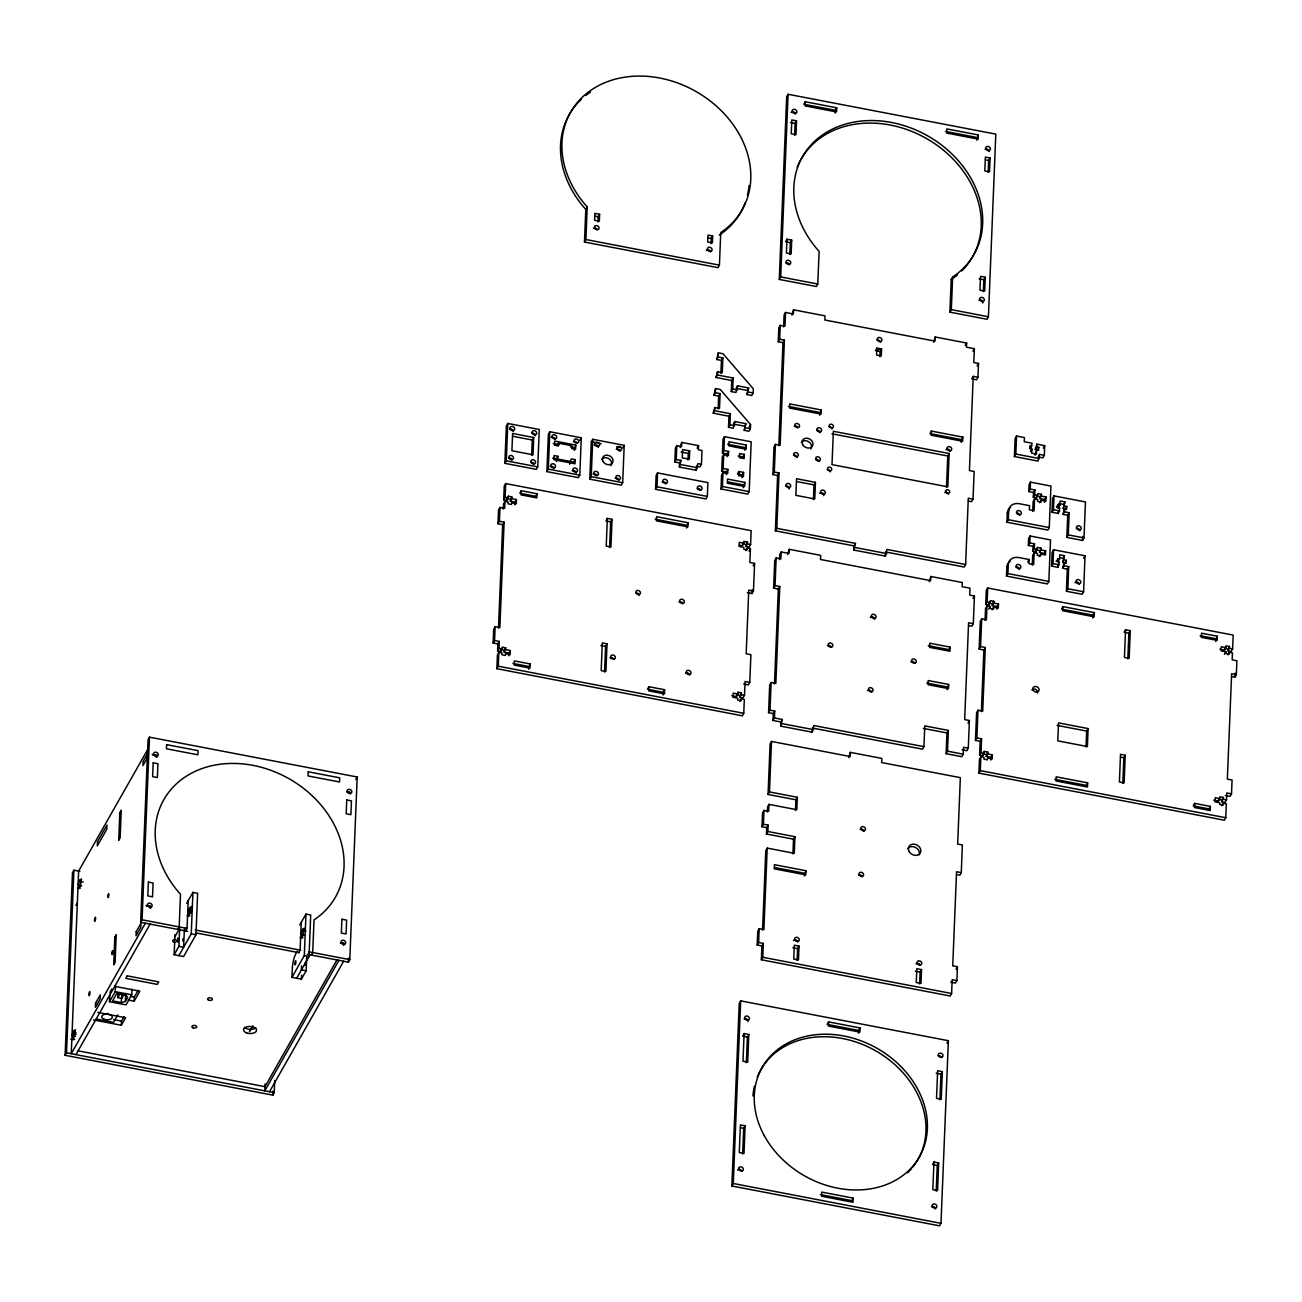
<?xml version="1.0" encoding="UTF-8"?>
<svg xmlns="http://www.w3.org/2000/svg" width="1302" height="1302" viewBox="0 0 1302 1302"><rect width="100%" height="100%" fill="white"/><g stroke="black" fill="none" stroke-linecap="round" stroke-linejoin="round"><path stroke-width="1.5" d="M274.738 1080.465L274.234 1092.638L272.818 1095.145L65.1 1055.304L72.489 872.682L73.921 870.175L79.91 871.315M65.1 1055.304L66.532 1052.797L73.921 870.175M75.125 1036.327L71.968 1035.725L77.908 889.054L79.829 887.346L81.505 878.883L80.073 881.389L83.214 882.007M81.229 885.506L78.071 884.904L78.641 871.071L147.761 749.399M71.968 1035.725L74.035 1030.403L73.97 1032.209L75.402 1029.687L73.726 1038.15L71.805 1039.875L71.252 1053.709L145.385 923.199M80.073 881.389L80.138 879.599L78.071 884.904M131.99 989.227L131.762 994.826L126.066 1004.867L109.531 1001.694L109.84 994.223M109.531 1001.694L115.243 991.668L115.471 986.053M117.815 997.625L119.719 994.272L123.641 995.037L121.737 998.374L117.815 997.625L118.01 992.726M121.265 1002.556L125.366 1001.482L127.742 997.299L125.545 995.037L116.887 993.377L112.607 1000.896L121.265 1002.556L121.428 998.52M121.737 998.374L121.883 995.119M93.484 1019.922L121.33 1025.26L121.493 1021.11L124.064 1016.602M125.366 1001.482L125.692 993.41M128.345 1000.082L134.139 1001.189L134.301 997.039L138.11 990.35M187.716 931.321L140.665 922.304L148.054 739.666L149.47 737.16L357.187 777.001L349.799 959.639L348.366 962.145L307.288 954.268M147.793 754.476L147.679 757.243L142.927 765.609L143.106 761.458L147.858 753.093M140.665 922.304L142.081 919.782L149.47 737.16M186.739 903.246L192.924 892.375L197.644 893.286L195.967 934.787L183.598 956.547L174.159 954.724L174.973 934.608M174.159 954.724L178.911 946.359L179.643 928.375L174.891 936.74M184.363 929.286L183.631 947.27L178.911 946.359M185.73 928.163L185.616 930.93L187.049 928.407L187.521 916.657L189.441 914.932L191.117 906.485L188.709 909.024L187.7 912.507L190.841 913.109M187.7 912.507L188.172 900.74M178.879 955.635L191.248 933.876L192.924 892.375M265.071 1083.915L264.794 1090.832L338.927 960.339M272.818 1095.145L272.981 1091.092M306.702 956.775L306.149 970.771L301.397 979.137L291.957 977.33L292.315 968.33A10.693 2.409 -79.1 0 1 295.766 953.894L297.312 951.176M303.903 934.803L300.762 934.185L301.234 922.434M298.695 952.608L300.111 950.102L300.583 938.335L302.52 936.626L304.18 928.163L302.748 930.686L302.829 928.879L300.762 934.185M301.592 965.872L301.429 969.86L306.149 970.771M301.397 979.137L301.559 975.117M291.957 977.33L304.31 955.57L305.986 914.069L310.706 914.964L309.03 956.482L296.677 978.225M348.366 962.145L348.529 958.093M493.149 643.025L494.565 640.519L499.284 641.43L497.869 643.937L493.149 643.025L493.702 629.192L495.134 626.685L499.854 627.597L504.118 522.167L499.398 521.256L497.966 523.778L502.686 524.673L504.118 522.167M497.966 523.778L498.536 509.928L499.952 507.422L504.671 508.333L504.964 501.416L508.105 502.019L508.04 503.809L511.491 504.476L511.556 502.816L516.276 503.728L516.455 499.577L511.735 498.666L510.303 501.172L515.022 502.084L516.455 499.577M494.565 640.519L495.134 626.685M499.398 521.256L499.952 507.422M504.85 463.333L506.364 425.966L507.796 423.459L539.256 429.497L537.759 466.865L536.326 469.371L504.85 463.333L506.283 460.827L507.796 423.459M739.748 701.355L741.18 698.848L744.321 699.451L743.767 713.284L742.335 715.791L496.859 668.707L497.429 654.873L498.845 652.367L502.002 652.969L501.921 654.76L505.388 655.427L505.453 653.767L510.172 654.678L510.335 650.528L505.615 649.617L504.2 652.123L508.919 653.034L510.335 650.528M505.615 649.617L505.697 647.81L502.23 647.159L500.733 651.456L497.592 650.854L497.869 643.937M498.503 628.069L502.686 524.673M503.321 509.115L503.532 503.923L504.964 501.416M511.735 498.666L511.8 496.876L508.333 496.208L506.836 500.521L503.695 499.919L504.248 486.069L505.681 483.563L751.156 530.663L750.603 544.496L749.171 547.003L746.03 546.401L747.527 542.088L744.06 541.42L742.645 543.943L746.095 544.594M496.859 668.707L498.292 666.201L498.845 652.367M497.592 650.854L499.008 648.347L499.284 641.43M503.695 499.919L505.127 497.397L505.681 483.563M500.733 651.456L500.814 649.665L504.265 650.333L505.697 647.81M506.836 500.521L508.333 496.208M504.2 652.123L504.265 650.333M510.303 501.172L511.8 496.876M508.805 655.801L508.919 653.034M514.908 504.85L515.022 502.084M521.256 490.74L521.077 494.89L536.815 497.901L536.977 493.751L521.256 490.74L519.823 493.246L535.561 496.257L536.977 493.751M531.655 455.375L532.274 440.011L533.706 437.505L512.614 433.452L511.914 450.752L533.006 454.789L533.706 437.505M528.563 669.212L530.093 663.922L514.355 660.911L514.192 665.062L529.93 668.089L530.093 663.922M546.889 471.617L548.386 434.266L549.818 431.743L581.294 437.781L579.781 475.149L578.348 477.655L546.889 471.617L548.305 469.111L549.818 431.743M556.491 461.608L558.021 456.335L554.082 455.57L553.92 459.72L575.012 463.772L575.175 459.622L571.236 458.874L569.706 464.147L569.82 461.38M558.558 443.185L558.444 445.951L554.506 445.203L554.668 441.053L575.761 445.089L575.598 449.239L571.659 448.49L571.773 445.723L558.558 443.185L557.126 445.691M574.231 450.378L575.761 445.089M584.468 242.042L585.9 239.535L587.218 206.92A98.675 80.04 29.6 0 1 591.971 89.529A98.675 80.04 29.6 0 1 725.491 115.146A98.675 80.04 29.6 0 1 720.738 232.537L719.42 265.152L718.004 267.659L584.468 242.042L585.802 209.427A98.675 80.04 29.6 0 1 581.359 99.294M597.976 221.975L598.188 216.799L599.604 214.277L594.884 213.382L594.607 220.298L599.327 221.21L599.604 214.277M589.79 479.169L591.303 441.801L592.736 439.295L624.195 445.333L622.682 482.684L621.266 485.207L589.79 479.169L591.222 476.646L592.736 439.295M607.35 518.408L606.227 546.075L610.947 546.986L612.07 519.319L607.35 518.408L605.918 520.914L610.638 521.825L612.07 519.319M604.567 672.027L605.609 646.345L607.025 643.839L602.305 642.928L601.182 670.595L605.902 671.506L607.025 643.839M609.596 547.524L610.638 521.825M655.557 489.292L656.127 475.458L657.543 472.935L707.897 482.603L707.344 496.436L705.912 498.943L655.557 489.292L656.989 486.769L657.543 472.935M648.901 686.724L648.738 690.874L664.476 693.885L664.638 689.735L648.901 686.724L647.485 689.23L663.206 692.257L664.638 689.735M663.109 695.024L663.206 692.257M674.827 461.998L676.259 459.492L680.979 460.403L679.546 462.91L674.827 461.998L675.396 448.165L676.812 445.658L681.532 446.57L681.711 442.42L698.539 445.642L698.377 449.792L701.99 450.492L701.436 464.326L700.004 466.832L696.391 466.132M676.259 459.492L676.812 445.658M701.436 464.326L697.807 463.626L696.228 470.282L679.384 467.06L679.546 462.91M680.165 447.693L681.711 442.42M679.384 467.06L680.979 460.403M687.993 460.062L688.253 453.422L689.686 450.915L682.606 449.548L682.264 457.865L689.344 459.215L689.686 450.915M686.512 528.01L688.042 522.737L656.582 516.699L656.403 520.849L687.879 526.887L688.042 522.737M696.228 470.282L696.326 467.516M711.038 243.669L711.25 238.478L712.682 235.971L707.946 235.076L707.67 241.993L712.389 242.888L712.682 235.971M713.219 413.206L714.652 410.7L730.389 413.71L728.957 416.217L713.219 413.206L714.782 407.51L719.501 408.421L720.104 393.611L715.384 392.716L713.952 395.222L718.671 396.117L720.104 393.611M713.952 395.222L715.547 388.566L720.266 389.461L750.554 424.55L750.391 428.7L748.959 431.222L744.239 430.311L745.834 423.655L734.833 421.539L733.4 424.045L744.418 426.161M714.652 410.7L714.782 407.51M715.384 392.716L715.547 388.566M715.986 377.482L717.418 374.976L733.156 378.003L731.724 380.51L715.986 377.482L717.548 371.802L722.268 372.697L722.87 357.904L718.151 356.992L716.718 359.498L721.438 360.41L722.87 357.904M716.718 359.498L718.313 352.842L723.033 353.753L753.337 388.842L753.158 392.992L751.742 395.499L747.022 394.587L748.617 387.931L737.599 385.815L736.167 388.338L747.185 390.437M717.418 374.976L717.548 371.802M718.151 356.992L718.313 352.842M718.151 409.072L718.671 396.117M720.917 373.365L721.438 360.41M722.447 453.015L723.879 450.508L728.599 451.403L727.167 453.91L722.447 453.015L723.017 439.181L724.433 436.658L751.189 441.801L749.171 491.603L747.739 494.109L720.999 488.982L721.552 475.149L722.984 472.642L727.704 473.537L727.867 469.387L723.147 468.492L721.715 470.998L726.451 471.91L727.867 469.387M721.715 470.998L722.284 457.165L723.7 454.658L728.436 455.554L728.599 451.403M720.999 488.982L722.415 486.476L722.984 472.642M723.147 468.492L723.7 454.658M723.879 450.508L724.433 436.658M726.337 474.677L726.451 471.91M727.053 456.677L727.167 453.91M734.833 421.539L733.238 428.195L728.518 427.284L728.957 416.217M728.518 427.284L729.934 424.777L730.389 413.71M737.599 385.815L736.004 392.488L731.285 391.576L731.724 380.51M731.285 391.576L732.7 389.07L733.156 378.003M738.885 471.503L738.722 475.653L743.442 476.565L743.605 472.414L738.885 471.503L737.453 474.009L742.173 474.921L743.605 472.414M742.075 477.688L742.173 474.921M744.337 454.431L744.158 458.581L739.438 457.669L739.617 453.519L744.337 454.431L742.905 456.937L738.185 456.025M743.247 487.68L744.793 482.391L727.476 479.071L727.313 483.221L744.614 486.541L744.793 482.391M744.76 450.313L746.29 445.04L728.99 441.72L728.827 445.87L746.127 449.19L746.29 445.04M744.239 430.311L745.834 423.655M747.022 394.587L748.617 387.931M731.74 695.642L736.46 696.537L737.957 692.225L741.424 692.892L739.927 697.205L743.068 697.807L744.5 695.301L745.053 681.467L749.773 682.362L750.896 654.694L746.176 653.799L748.748 590.148L753.467 591.059L754.59 563.392L749.871 562.48L750.424 548.647L747.283 548.044L745.851 550.551M736.46 696.537L737.957 692.225M739.422 545.131L742.563 545.733L744.06 541.42M739.927 697.205L741.424 692.892M741.18 698.848L741.115 700.639L737.648 699.988L737.713 698.181L732.993 697.27L733.172 693.12L737.892 694.031M747.283 548.044L747.218 549.835L743.751 549.167L743.816 547.377L739.097 546.466L739.276 542.316L743.995 543.227M746.03 546.401L747.527 542.088M747.332 592.654L752.051 593.566L752.214 589.611M731.854 1185.992L739.243 1003.37L740.659 1000.864L948.377 1040.705L940.988 1223.327L939.556 1225.833L731.854 1185.992L733.27 1183.485L740.659 1000.864M744.093 1033.576L742.986 1061.26L747.706 1062.155L748.813 1034.488L744.093 1033.576L742.677 1036.099L747.397 1036.994L748.813 1034.488M742.661 1154.011L743.702 1128.313L745.118 1125.807L740.399 1124.895L739.276 1152.563L744.012 1153.474L745.118 1125.807M746.355 1062.692L747.397 1036.994M779.28 279.425L786.668 96.787L788.084 94.281L995.802 134.122L988.413 316.76L986.981 319.267L949.89 312.154L951.209 279.539L952.641 277.017A98.675 80.04 29.6 0 0 957.393 159.625A98.675 80.04 29.6 0 0 823.857 134.008A98.675 80.04 29.6 0 0 819.121 251.416L817.786 284.031L816.37 286.538L779.28 279.425L780.695 276.903L788.084 94.281M772.883 474.563L774.299 472.056L779.019 472.968L777.603 475.474L772.883 474.563L774.006 446.895L775.422 444.389L780.142 445.284L784.406 340.147L779.686 339.236L778.254 341.742L782.974 342.654L784.406 340.147M778.254 341.742L778.808 327.909L780.24 325.402L784.96 326.297L785.513 312.464L793.39 313.977L793.553 309.827L825.029 315.865L824.866 320.015L935.015 341.14L935.178 336.99L966.654 343.028L966.475 347.178L974.352 348.692L973.798 362.526L978.518 363.437L977.948 377.271L976.533 379.777L971.813 378.866L973.229 376.359L977.948 377.271M774.299 472.056L775.422 444.389M779.686 339.236L780.24 325.402M757.194 945.04L758.627 942.518L763.346 943.429L761.914 945.936L757.194 945.04L757.764 931.207L759.18 928.684L763.9 929.595L767.203 848.107L794.269 853.298L794.936 836.698L767.871 831.506L766.455 834.012L793.52 839.204L794.936 836.698M761.979 826.737L763.411 824.231L768.131 825.142L766.699 827.649L761.979 826.737L762.549 812.904L763.965 810.397L768.685 811.309L768.977 804.376L796.824 809.73L797.329 797.28L769.482 791.925L768.05 794.448L795.896 799.786L797.329 797.28M758.627 942.518L759.18 928.684M763.411 824.231L763.965 810.397M775.357 530.809L776.789 528.303L855.463 543.39L854.047 545.912L775.357 530.809L777.603 475.474M778.808 445.772L782.974 342.654M783.609 326.835L784.097 314.986L785.513 312.464M786.978 239.21L786.424 253.044L791.144 253.955L791.697 240.121L786.978 239.21L785.562 241.716L790.281 242.628L791.697 240.121M768.571 712.666L770.003 710.143L774.723 711.055L773.29 713.561L768.571 712.666L769.694 684.982L771.126 682.476L775.846 683.387L779.768 586.535L775.048 585.623L773.616 588.146L778.336 589.041L779.768 586.535M773.616 588.146L774.739 560.462L776.155 557.956L780.891 558.867L781.167 551.95L789.028 553.464L789.191 549.298L820.667 555.336L820.504 559.486L930.653 580.627L930.816 576.477L962.292 582.515L962.129 586.665L969.99 588.162L969.713 595.095L974.433 595.99L973.31 623.658L971.894 626.181L968.737 625.562M776.789 528.303L779.019 472.968M770.003 710.143L771.126 682.476M775.048 585.623L776.155 557.956M789.793 254.492L790.281 242.628M794.627 135.229L795.099 123.364L796.531 120.858L791.811 119.947L791.242 133.78L795.961 134.692L796.531 120.858M848.823 757.65L850.369 752.377L881.828 758.415L881.666 762.565L960.355 777.652L957.654 844.07L962.373 844.965L961.267 872.649L956.547 871.738L952.738 965.824L957.458 966.719L956.889 980.552L952.169 979.657L951.616 993.491L950.183 995.997L761.361 959.769L761.914 945.936M762.565 930.116L765.771 850.613L767.203 848.107M766.455 834.012L766.699 827.649M767.334 812.074L767.545 806.898L768.977 804.376M768.05 794.448L770.1 743.947L771.516 741.44L850.19 756.527L850.369 752.377M761.361 959.769L762.777 957.263L763.346 943.429M767.871 831.506L768.131 825.142M769.482 791.925L771.516 741.44M773.014 720.478L774.446 717.972L782.307 719.485L780.891 721.992L773.014 720.478L773.29 713.561M774.495 683.875L778.336 589.041M779.524 559.648L779.735 554.457L781.167 551.95M774.446 717.972L774.723 711.055M792.023 315.1L793.553 309.827M805.238 101.751L805.059 105.901L836.535 111.939L836.698 107.789L805.238 101.751L803.806 104.258L835.282 110.296L836.698 107.789M973.31 623.658L968.59 622.763L964.668 719.599L969.388 720.511L968.281 748.178L963.545 747.283L963.268 754.2L961.852 756.706L946.115 753.679L947.531 751.173L948.377 730.422L924.778 725.898L923.932 746.648L813.783 725.523L812.188 732.18L780.712 726.142L780.891 721.992M787.661 554.587L789.191 549.298M780.712 726.142L782.307 719.485M792.918 853.966L793.52 839.204M795.473 810.462L795.896 799.786M813.408 499.626L814.01 484.865L815.443 482.358L796.547 478.729L795.88 495.346L814.759 498.959L815.443 482.358M797.133 960.469L797.605 948.605L799.037 946.098L794.318 945.187L793.748 959.021L798.468 959.932L799.037 946.098M819.69 415.224L821.22 409.951L789.744 403.913L789.582 408.063L821.057 414.101L821.22 409.951M835.168 113.062L835.282 110.296M804.392 876.002L805.938 870.729L774.462 864.691L774.283 868.841L805.759 874.879L805.938 870.729M812.188 732.18L812.302 729.413M828.625 1021.907L828.446 1026.057L859.922 1032.095L860.085 1027.945L828.625 1021.907L827.193 1024.414L858.669 1030.452L860.085 1027.945M973.229 376.359L969.42 470.575L974.14 471.487L973.017 499.154L968.297 498.259L965.612 564.531L886.939 549.428L885.344 556.1L853.868 550.062L854.047 545.912M853.868 550.062L855.463 543.39M876.848 348.122L876.572 355.039L881.291 355.934L881.568 349.017L876.848 348.122L875.416 350.629L880.136 351.524L881.568 349.017M879.94 356.715L880.136 351.524M858.555 1033.218L858.669 1030.452M853.201 1198.117L853.038 1202.267L821.562 1196.245L821.725 1192.079L853.201 1198.117L851.785 1200.639L820.309 1194.601M885.344 556.1L885.458 553.334M933.648 342.28L935.178 336.99M931.369 431.076L931.207 435.226L962.683 441.264L962.845 437.114L931.369 431.076L929.953 433.582L961.413 439.62L962.845 437.114M929.286 581.75L930.816 576.477M919.635 983.97L920.107 972.106L921.539 969.599L916.82 968.688L916.266 982.522L920.986 983.433L921.539 969.599M949.89 312.154L951.323 309.632L952.641 277.017M946.489 487.387L947.758 456.009L949.174 453.503L833.361 431.287L832.011 464.619L947.823 486.834L949.174 453.503M947.107 689.735L948.653 684.461L928.196 680.539L928.033 684.689L948.491 688.612L948.653 684.461M950.167 647.11L949.988 651.26L929.547 647.338L929.709 643.188L950.167 647.11L948.735 649.617L928.277 645.694M946.115 753.679L946.945 732.928L948.377 730.422M961.299 442.387L961.413 439.62M933.957 1162.019L932.834 1189.702L937.554 1190.598L938.677 1162.93L933.957 1162.019L932.525 1164.541L937.245 1165.436L938.677 1162.93M976.793 140.225L978.323 134.952L946.847 128.914L946.684 133.064L978.16 139.102L978.323 134.952M936.203 1191.135L937.245 1165.436M939.898 1099.816L940.939 1074.134L942.371 1071.611L937.652 1070.716L936.529 1098.383L941.248 1099.295L942.371 1071.611M983.352 291.615L983.824 279.751L985.256 277.245L980.536 276.35L979.967 290.183L984.686 291.078L985.256 277.245M988.169 172.352L988.657 160.488L990.073 157.981L985.354 157.086L984.8 170.92L989.52 171.815L990.073 157.981M975.458 740.415L976.874 737.892L981.594 738.804L980.178 741.31L975.458 740.415L976.581 712.731L977.997 710.225L982.717 711.136L985.288 647.485L980.569 646.589L979.153 649.096L983.873 650.007L985.288 647.485M979.153 649.096L980.276 621.428L981.692 618.922L986.411 619.817L986.981 605.983L990.122 606.586L990.057 608.392L993.507 609.043L993.589 607.253L998.308 608.164L998.471 604.014L993.751 603.103L992.319 605.609L997.055 606.52L998.471 604.014M976.874 737.892L977.997 710.225M980.569 646.589L981.692 618.922M1221.781 805.792L1223.196 803.285L1226.354 803.887L1225.784 817.721L1224.368 820.227L978.892 773.128L979.446 759.294L980.878 756.788L984.019 757.39L983.954 759.196L987.404 759.863L987.486 758.057L992.205 758.968L992.368 754.818L987.648 753.907L986.216 756.413L990.952 757.325L992.368 754.818M987.648 753.907L987.73 752.117L984.263 751.449L982.766 755.746L979.609 755.144L980.178 741.31M981.382 711.657L983.873 650.007M985.077 620.354L985.549 608.49L986.981 605.983M993.751 603.103L993.833 601.296L990.366 600.645L988.869 604.942L985.712 604.34L986.281 590.506L987.697 587.999L1233.189 635.083L1232.62 648.917L1231.204 651.439L1228.046 650.837L1229.544 646.524L1226.093 645.857L1224.58 650.17L1219.86 649.259M978.892 773.128L980.308 770.621L980.878 756.788M979.609 755.144L981.041 752.637L981.594 738.804M985.712 604.34L987.144 601.833L987.697 587.999M982.766 755.746L984.263 751.449M988.869 604.942L988.934 603.152L992.401 603.819L993.833 601.296M986.216 756.413L987.73 752.117M992.319 605.609L992.401 603.819M990.838 760.091L990.952 757.325M996.941 609.287L997.055 606.52M1028.775 491.57L1030.207 489.064L1034.927 489.959L1033.495 492.465L1028.775 491.57L1029.052 484.653L1030.484 482.147L1050.942 486.069L1049.266 527.57L1047.833 530.077L1006.918 522.232L1007.276 513.232A10.693 8.675 29.6 0 1 1010.531 507.454M1006.918 522.232L1008.35 519.726L1008.708 510.726A10.693 8.675 29.6 0 1 1019.303 503.695L1029.524 505.664L1029.361 509.814L1034.081 510.709L1034.553 498.959L1037.71 499.561L1037.629 501.351L1041.095 502.019L1041.161 500.228L1045.88 501.124L1046.059 496.973L1041.34 496.078L1039.907 498.585L1044.627 499.496L1046.059 496.973M1028.352 545.424L1029.784 542.918L1034.504 543.813L1033.072 546.319L1028.352 545.424L1028.629 538.507L1030.061 535.985L1050.519 539.923L1048.842 581.424L1047.41 583.931L1006.495 576.086L1006.869 567.086A10.693 8.675 29.6 0 1 1010.124 561.308M1006.495 576.086L1007.927 573.58L1008.285 564.58A10.693 8.675 29.6 0 1 1018.88 557.549L1029.117 559.518L1028.938 563.668L1033.658 564.563L1034.146 552.813L1037.287 553.415L1037.206 555.205L1040.672 555.873L1040.754 554.082L1045.473 554.977L1045.636 550.827L1040.916 549.932L1039.484 552.439L1044.204 553.334L1045.636 550.827M1035.302 449.402L1036.734 446.895L1038.768 447.286L1037.352 449.808L1035.302 449.402L1036.848 444.128L1044.709 445.642L1044.318 455.326L1039.598 454.414L1038.003 461.087L1014.404 456.546L1015.121 438.562L1016.553 436.056L1024.414 437.57L1024.251 441.72L1032.112 443.233L1030.582 448.506L1030.696 445.74M1014.404 456.546L1015.82 454.04L1016.553 436.056M1030.207 489.064L1030.484 482.147M1032.014 446L1029.963 445.61L1029.833 448.653L1031.884 449.044L1031.721 453.194L1036.441 454.089L1036.604 449.939L1038.654 450.329L1038.768 447.286M1029.784 542.918L1030.061 535.985M1032.73 511.263L1033.137 501.465L1034.553 498.959M1041.34 496.078L1041.405 494.272L1037.938 493.604L1036.441 497.917L1033.3 497.315L1033.495 492.465M1035.074 455.228L1036.604 449.939M1033.3 497.315L1034.732 494.809L1034.927 489.959M1036.734 446.895L1036.848 444.128M1032.323 565.117L1032.714 555.319L1034.146 552.813M1040.916 549.932L1040.982 548.126L1037.531 547.458L1036.034 551.771L1032.877 551.169L1033.072 546.319M1032.877 551.169L1034.309 548.663L1034.504 543.813M1036.441 497.917L1036.522 496.127L1039.989 496.778L1041.405 494.272M1036.034 551.771L1037.531 547.458M1039.907 498.585L1039.989 496.778M1039.484 552.439L1040.982 548.126M1044.513 502.263L1044.627 499.496M1064.678 506.039L1066.729 506.429L1065.296 508.936L1063.262 508.545L1064.857 501.888L1060.121 500.977L1059.958 505.127L1057.908 504.737L1057.794 507.78L1059.844 508.171L1058.298 513.46L1052 512.256L1052.569 498.406L1053.985 495.899L1085.461 501.937L1084.013 537.905L1082.58 540.428L1066.843 537.4L1067.738 515.267L1069.17 512.76L1064.45 511.849L1063.018 514.355L1067.738 515.267M1052 512.256L1053.432 509.733L1053.985 495.899M1064.255 559.893L1066.305 560.283L1064.89 562.789L1062.839 562.399L1064.434 555.742L1059.714 554.831L1059.535 558.981L1057.501 558.591L1057.37 561.634L1059.421 562.025L1057.875 567.314L1051.593 566.093L1052.146 552.26L1053.578 549.753L1085.038 555.791L1083.589 591.759L1082.157 594.282L1066.419 591.254L1067.314 569.12L1068.747 566.614L1064.027 565.703L1062.595 568.209L1067.314 569.12M1051.593 566.093L1053.009 563.587L1053.578 549.753M1058.298 513.46L1058.412 510.693M1057.875 567.314L1057.989 564.547M1056.068 561.097L1058.119 561.504L1058.233 558.737M1063.018 514.355L1064.564 509.082L1066.598 509.473L1066.729 506.429M1063.262 508.545L1064.857 501.888M1064.45 511.849L1064.564 509.082M1062.595 568.209L1064.141 562.936L1066.192 563.327L1066.305 560.283M1062.839 562.399L1064.434 555.742M1064.027 565.703L1064.141 562.936M1062.904 606.602L1062.741 610.752L1094.217 616.79L1094.38 612.64L1062.904 606.602L1061.488 609.124L1092.948 615.162L1094.38 612.64M1066.843 537.4L1068.275 534.894L1069.17 512.76M1066.419 591.254L1067.852 588.748L1068.747 566.614M1082.58 540.428L1082.743 536.424M1086.031 747.055L1086.682 731.073L1088.098 728.567L1058.526 722.887L1057.794 740.871L1087.382 746.551L1088.098 728.567M1092.85 617.929L1092.948 615.162M1087.658 782.844L1087.479 786.994L1056.02 780.972L1056.182 776.822L1087.658 782.844L1086.226 785.366L1054.75 779.328M1125.563 629.777L1124.44 657.445L1129.159 658.356L1130.282 630.689L1125.563 629.777L1124.131 632.284L1128.85 633.195L1130.282 630.689M1122.78 783.413L1123.821 757.715L1125.237 755.209L1120.517 754.297L1119.411 781.965L1124.131 782.876L1125.237 755.209M1127.825 658.893L1128.85 633.195M1194.65 803.383L1194.487 807.533L1210.225 810.544L1210.388 806.394L1194.65 803.383L1193.234 805.889L1208.972 808.9L1210.388 806.394M1215.743 641.495L1217.272 636.222L1201.534 633.195L1201.372 637.345L1217.11 640.372L1217.272 636.222M1218.477 801.104L1218.558 799.314L1222.008 799.981L1223.441 797.459L1219.974 796.808L1218.477 801.104L1213.757 800.209M1224.58 650.17L1224.661 648.363L1228.128 649.031M1226.012 647.664L1221.292 646.752L1221.13 650.902L1225.849 651.814L1225.784 653.474L1229.234 654.125L1229.316 652.335L1232.457 652.937L1232.18 659.854L1236.9 660.765L1236.347 674.599L1234.914 677.105L1231.773 676.503M1236.347 674.599L1231.627 673.687L1227.347 779.117L1232.066 780.028L1231.513 793.862L1226.793 792.951L1226.517 799.867L1225.084 802.374L1221.943 801.772L1222.008 799.981M1223.196 803.285L1223.131 805.075L1219.665 804.408L1219.73 802.748L1215.01 801.853L1215.189 797.703L1219.909 798.598M1221.943 801.772L1223.441 797.459M1228.046 650.837L1229.544 646.524M1234.914 677.105L1235.077 673.15M182.915 941.151L182.898 938.856M305.286 965.287L305.4 962.357M155.98 756.983L156.94 755.323L152.204 754.411M75.923 905.411L77.355 902.888M149.876 907.933L150.82 906.257L146.101 905.362M109.921 992.368L111.809 989.015M75.972 1054.604L150.104 924.111M117.798 1014.844L113.518 1022.379L96.218 1019.059M134.139 1001.189L139.835 991.147L114.706 986.33M121.33 1025.26L125.61 1017.741L97.764 1012.403M585.802 209.427L587.218 206.92M177.756 929.416L179.188 926.91L180.506 894.295A98.675 80.04 29.6 0 1 185.258 776.887A98.675 80.04 29.6 0 1 318.778 802.504A98.675 80.04 29.6 0 1 314.026 919.896L312.708 952.511L311.276 955.033M355.755 779.507L357.187 777.001M558.021 456.335L556.589 458.841L552.666 458.092M299.802 924.941L305.986 914.069M579.862 440.304L581.294 437.781M575.175 459.622L573.743 462.129L557.907 459.101M622.779 447.839L624.195 445.333M343.419 945.057L344.379 943.397L341.222 942.794M337.202 959.525L264.957 1086.682L78.104 1050.828M269.514 1091.743L343.647 961.234M697.123 448.148L698.539 445.642M749.138 427.072L750.554 424.55M749.008 551.153L750.424 548.647M753.158 565.898L754.59 563.392M877.776 351.084L879.208 348.562M752.051 593.566L753.467 591.059M749.773 682.362L748.357 684.885L743.637 683.973M965.221 345.535L966.654 343.028M972.919 351.198L974.352 348.692M977.086 365.943L978.518 363.437M973.017 499.154L971.585 501.677L968.444 501.058M965.612 564.531L964.196 567.037L885.506 551.95M1030.452 451.55L1031.884 449.044M1039.598 454.414L1038.166 456.937L1042.886 457.832L1044.318 455.326M1043.276 448.148L1044.709 445.642M1007.276 513.232L1008.708 510.726M973.001 598.497L974.433 595.99M1039.745 502.735L1041.161 500.228M1006.869 567.086L1008.285 564.58M988.69 609.092L990.122 606.586M992.157 609.759L993.589 607.253M1057.908 504.737L1056.492 507.259L1058.542 507.65L1059.958 505.127M1027.685 562.025L1029.117 559.518M923.932 746.648L922.516 749.155L812.35 728.03M1039.322 556.589L1040.754 554.082M1058.119 561.504L1059.535 558.981M967.972 723.017L969.388 720.511M968.281 748.178L966.849 750.701L962.129 749.789M1083.622 558.298L1085.038 555.791M961.267 872.649L959.834 875.156L956.693 874.553M956.026 969.225L957.458 966.719M956.889 980.552L955.473 983.075L950.753 982.164M946.945 1043.211L948.377 1040.705M1224.417 654.32L1225.849 651.814M1227.884 654.841L1229.316 652.335M1231.513 793.862L1230.081 796.368L1225.361 795.457M945.431 131.421L976.907 137.459M790.379 122.453L795.099 123.364M985.5 159.886L988.657 160.488M979.104 278.856L983.824 279.751M595.03 216.197L598.188 216.799M708.109 237.875L711.25 238.478M585.9 239.535L719.42 265.152M780.695 276.903L817.786 284.031M951.323 309.632L988.413 316.76M732.7 389.07L737.42 389.965M748.438 392.081L753.158 392.992M788.328 406.419L819.788 412.457M1015.82 454.04L1039.419 458.564M831.929 433.794L947.758 456.009M729.934 424.777L734.653 425.689M745.672 427.805L750.391 428.7M1034.732 494.809L1037.873 495.411M1058.705 503.5L1063.425 504.395M727.558 444.226L744.874 447.546M1053.432 509.733L1059.73 510.937M681.174 452.071L688.253 453.422M1008.35 519.726L1049.266 527.57M591.303 441.801L601.133 443.689M616.871 446.716L620.81 447.465M797.019 481.61L814.01 484.865M1068.275 534.894L1084.013 537.905M680.816 464.554L697.644 467.776M553.252 443.559L558.997 444.666M570.504 446.863L574.328 447.611M513.118 436.333L532.274 440.011M727.981 481.952L743.361 484.914M722.415 486.476L749.171 491.603M1034.309 548.663L1037.45 549.265M1036.099 549.981L1039.566 550.632M1059.861 557.647L1063.002 558.249M656.989 486.769L707.344 496.436M1053.009 563.587L1059.307 564.791M591.222 476.646L622.682 482.684M506.283 460.827L537.759 466.865M548.305 469.111L579.781 475.149M1007.927 573.58L1048.842 581.424M855.3 547.54L886.776 553.578M1067.852 588.748L1083.589 591.759M655.15 519.205L686.626 525.243M505.127 497.397L508.268 497.999M747.446 543.894L750.603 544.496M506.917 498.715L510.384 499.382M1200.118 635.718L1215.856 638.729M987.144 601.833L990.285 602.435M1229.479 648.315L1232.62 648.917M926.764 683.045L947.221 686.968M1057.094 725.393L1086.682 731.073M600.889 645.434L605.609 646.345M1120.664 757.113L1123.821 757.715M923.346 728.404L946.945 732.928M499.008 648.347L502.165 648.949M741.343 694.698L744.5 695.301M736.541 694.747L739.992 695.398M981.041 752.637L984.182 753.24M1223.359 799.265L1226.517 799.867M512.939 663.418L528.677 666.445M982.831 753.956L986.298 754.623M947.531 751.173L963.268 754.2M498.292 666.201L743.767 713.284M782.144 723.635L813.62 729.673M980.308 770.621L1225.784 817.721M774.999 867.588L804.506 873.235M347.341 791.844L350.482 792.446M792.885 947.693L797.605 948.605M915.387 971.194L920.107 972.106M762.777 957.263L951.616 993.491M188.709 909.024L191.866 909.642M301.787 930.718L305.905 931.288M188.644 910.83L191.785 911.433M142.081 919.782L187.146 928.44M195.121 929.97L300.746 950.232M308.72 951.746L349.799 959.639M936.219 1073.222L940.939 1074.134M195.691 932.85L299.314 952.738M191.248 933.876L195.967 934.787M304.31 955.57L309.03 956.482M115.243 991.668L131.762 994.826M130.444 996.307L134.301 997.039M740.545 1127.711L743.702 1128.313M113.551 1019.596L121.493 1021.11M72.993 1032.242L76.151 1032.844M72.928 1034.048L76.069 1034.651M66.532 1052.797L274.234 1092.638M733.27 1183.485L940.988 1223.327M1076.331 528.352A2.474 2.002 29.6 0 1 1079.797 530.825M1016.406 513.183A2.474 2.002 29.6 0 1 1019.808 515.104M530.663 462.291A2.474 2.002 29.6 0 1 534.08 464.212M531.834 433.224A2.474 2.002 29.6 0 1 535.317 435.714M509.814 429.009A2.474 2.002 29.6 0 1 513.281 431.483M508.643 458.06A2.474 2.002 29.6 0 1 512.044 459.98M573.368 441.752A2.474 2.002 29.6 0 1 577.274 443.445M551.332 437.537A2.474 2.002 29.6 0 1 555.254 439.213M572.196 470.803A2.474 2.002 29.6 0 1 576.168 473.049M550.16 466.588A2.474 2.002 29.6 0 1 554.066 468.264M616.269 449.304A2.474 2.002 29.6 0 1 620.191 450.997M594.249 445.072A2.474 2.002 29.6 0 1 598.22 447.318M601.784 459.232A5.599 4.541 29.6 0 1 609.173 458.906A5.599 4.541 29.6 0 1 610.866 465.709M615.097 478.355A2.474 2.002 29.6 0 1 619.02 480.047M593.077 474.123A2.474 2.002 29.6 0 1 596.983 475.816M662.1 482.098A2.474 2.002 29.6 0 1 666.006 483.774M697.221 488.494A2.474 2.002 29.6 0 1 700.622 490.415M911.595 1168.512A90.456 73.368 29.6 0 1 907.624 1172.76M752.963 1096.024A90.456 73.368 29.6 0 1 754.411 1086.291M757.292 1077.079A90.456 73.368 29.6 0 1 876.392 1051.235A90.456 73.368 29.6 0 1 912.816 1167.031M938.124 1055.743A2.474 2.002 29.6 0 1 941.525 1057.663M931.516 1206.775A2.474 2.002 29.6 0 1 935.487 1209.021M737.567 1170.01A2.474 2.002 29.6 0 1 741.88 1171.344M744.06 1018.848A2.474 2.002 29.6 0 1 747.934 1021.614M252.344 1026.676A90.456 73.368 29.6 0 1 249.431 1031.672M70.829 1039.322A2.474 2.002 29.6 0 1 74.556 1039.614M77.323 888.159A2.474 2.002 29.6 0 1 80.187 888.371M252.865 1025.862A90.456 73.368 29.6 0 1 249.789 1030.761M72.993 1039.81A2.474 2.002 29.6 0 1 74.946 1036.359M78.625 888.582A2.474 2.002 29.6 0 1 81.603 885.865M1075.013 582.791A2.474 2.002 29.6 0 1 1079.325 584.126M1015.983 567.037A2.474 2.002 29.6 0 1 1019.45 569.511M745.265 202.526A98.675 80.04 29.6 0 1 719.322 235.044M585.802 95.485A98.675 80.04 29.6 0 1 590.538 92.035M749.073 185.568A98.675 80.04 29.6 0 1 747.478 195.186M593.647 228.387A2.474 2.002 29.6 0 1 597.341 229.526M706.319 250.44A2.474 2.002 29.6 0 1 710.632 251.774M797.182 167.274A98.675 80.04 29.6 0 1 931.076 141.267A98.675 80.04 29.6 0 1 961.787 270.914M957.475 274.852A98.675 80.04 29.6 0 1 951.209 279.539M985.044 149.258A2.474 2.002 29.6 0 1 989.015 151.504M978.941 300.209A2.474 2.002 29.6 0 1 982.798 302.975M791.111 112.493A2.474 2.002 29.6 0 1 795.408 113.827M785.887 262.841A2.474 2.002 29.6 0 1 789.305 264.762M860.101 829.439A2.474 2.002 29.6 0 1 864.007 831.132M858.75 874.863A2.474 2.002 29.6 0 1 862.168 876.783M793.504 940.5A2.474 2.002 29.6 0 1 797.8 941.818M916.006 964.001A2.474 2.002 29.6 0 1 920.302 965.319M907.852 848.448A6.575 5.338 29.6 0 1 915.811 847.602A6.575 5.338 29.6 0 1 919.212 854.861M609.954 657.819A2.49 2.018 29.6 0 1 613.877 659.512M635.669 593.045A2.409 1.953 29.6 0 1 639.054 595.453M678.96 602.045A2.49 2.018 29.6 0 1 682.899 603.737M685.601 673.167A2.49 2.018 29.6 0 1 689.539 674.859M1031.835 689.881A3.288 2.669 29.6 0 1 1037.515 693.087M801.414 442.289A5.761 4.671 29.6 0 1 809.014 441.964A5.761 4.671 29.6 0 1 810.755 448.962M877.043 340.066A2.474 2.002 29.6 0 1 880.445 341.987M945.936 449.808A2.474 2.002 29.6 0 1 950.248 451.127M828.935 426.779A2.213 1.807 29.6 0 1 832.043 429.009M944.764 492.514A2.213 1.807 29.6 0 1 948.279 494.028M827.193 469.664A2.213 1.807 29.6 0 1 830.318 471.894M793.488 455.13A2.474 2.002 29.6 0 1 796.954 457.62M815.524 459.362A2.474 2.002 29.6 0 1 818.925 461.282M819.544 493.246A2.474 2.002 29.6 0 1 823.808 495.655M785.822 486.02A2.474 2.002 29.6 0 1 789.175 489.015M816.696 430.311A2.474 2.002 29.6 0 1 820.162 432.785M794.155 426.324A2.474 2.002 29.6 0 1 797.866 427.463M867.702 690.451A2.474 2.002 29.6 0 1 871.608 692.143M910.879 661.79A2.474 2.002 29.6 0 1 914.801 663.483M870.273 617.49A2.474 2.002 29.6 0 1 874.635 619.378M827.486 645.792A2.474 2.002 29.6 0 1 831.392 647.485M186.935 915.745A2.474 2.002 29.6 0 1 189.799 915.973M299.997 937.44A2.474 2.002 29.6 0 1 302.861 937.652M188.237 916.185A2.474 2.002 29.6 0 1 190.662 913.141M301.787 938.286A2.474 2.002 29.6 0 1 301.039 935.292A2.474 2.002 29.6 0 1 304.294 935.145M346.934 791.909A2.474 2.002 29.6 0 1 350.352 793.829M340.327 943.087A2.474 2.002 29.6 0 1 344.233 944.78M152.887 755.014A2.474 2.002 29.6 0 1 156.858 757.259M146.377 906.322A2.474 2.002 29.6 0 1 150.739 908.194M255.794 1027.896A6.575 3.548 2.3 0 1 244.418 1027.376M175.038 942.29A2.474 1.335 2.3 0 1 172.645 940.841A2.474 1.335 2.3 0 1 175.184 939.637M107.952 1013.607A1.644 0.895 2.3 0 1 106.699 1013.64M97.471 841.759L97.308 845.909L106.813 829.179L106.976 825.029L97.471 841.759M95.583 1003.158L95.42 1007.309L100.173 998.943L100.335 994.793L95.583 1003.158M114.804 937.196L113.681 964.863L115.113 962.357L116.22 934.69L114.804 937.196M119.833 812.676L118.726 840.343L120.142 837.837L121.265 810.169L119.833 812.676M136.205 931.63L136.043 935.78L140.795 927.415L140.958 923.264L136.205 931.63M148.363 882.089L147.81 895.922L152.529 896.834L153.083 883L148.363 882.089M153.197 762.826L152.627 776.659L157.363 777.571L157.916 763.737L153.197 762.826M166.623 744.63L166.444 748.78L197.92 754.818L198.083 750.668L166.623 744.63M308.232 771.793L308.069 775.943L339.545 781.981L339.708 777.831L308.232 771.793M341.921 919.228L341.352 933.062L346.072 933.957L346.641 920.123L341.921 919.228M346.739 799.965L346.186 813.799L350.905 814.694L351.459 800.86L346.739 799.965M94.46 920.075C95.371 925.527 96.429 911.465 94.46 920.075M88.796 994.419C89.708 999.855 90.782 985.793 88.796 994.419M107.74 896.329C108.619 901.57 109.645 888.143 107.74 896.329M111.695 953.341C112.59 958.76 113.713 944.829 111.695 953.341M176.958 940.972C177.853 946.391 178.911 932.411 176.958 940.972M294.74 963.561C295.635 968.981 296.693 955.017 294.74 963.561M127.254 975.849L125.822 978.355L157.298 984.393L158.714 981.887L127.254 975.849M1076.77 528.514A2.474 2.002 29.6 0 0 1080.872 529.296A2.474 2.002 29.6 0 0 1078.951 525.78A2.474 2.002 29.6 0 0 1076.77 528.514M1016.846 513.33A2.474 2.002 29.6 0 0 1020.947 514.127A2.474 2.002 29.6 0 0 1019.027 510.612A2.474 2.002 29.6 0 0 1016.846 513.33M531.118 462.454A2.474 2.002 29.6 0 0 535.203 463.235A2.474 2.002 29.6 0 0 533.283 459.72A2.474 2.002 29.6 0 0 531.118 462.454M532.29 433.387A2.474 2.002 29.6 0 0 536.375 434.168A2.474 2.002 29.6 0 0 534.455 430.669A2.474 2.002 29.6 0 0 532.29 433.387M510.254 429.172A2.474 2.002 29.6 0 0 514.355 429.953A2.474 2.002 29.6 0 0 512.435 426.438A2.474 2.002 29.6 0 0 510.254 429.172M509.082 458.223A2.474 2.002 29.6 0 0 513.167 459.004A2.474 2.002 29.6 0 0 511.247 455.505A2.474 2.002 29.6 0 0 509.082 458.223M574.312 441.671A2.474 2.002 29.6 0 0 578.397 442.468A2.474 2.002 29.6 0 0 576.493 438.953A2.474 2.002 29.6 0 0 574.312 441.671M552.292 437.456A2.474 2.002 29.6 0 0 556.377 438.237A2.474 2.002 29.6 0 0 554.457 434.738A2.474 2.002 29.6 0 0 552.292 437.456M573.14 470.738A2.474 2.002 29.6 0 0 577.225 471.519A2.474 2.002 29.6 0 0 575.305 468.02A2.474 2.002 29.6 0 0 573.14 470.738M551.104 466.507A2.474 2.002 29.6 0 0 555.205 467.288A2.474 2.002 29.6 0 0 553.285 463.789A2.474 2.002 29.6 0 0 551.104 466.507M595.193 444.991A2.474 2.002 29.6 0 0 599.278 445.789A2.474 2.002 29.6 0 0 597.374 442.273A2.474 2.002 29.6 0 0 595.193 444.991M594.021 474.058A2.474 2.002 29.6 0 0 598.106 474.839A2.474 2.002 29.6 0 0 596.186 471.324A2.474 2.002 29.6 0 0 594.021 474.058M616.058 478.273A2.474 2.002 29.6 0 0 620.143 479.071A2.474 2.002 29.6 0 0 618.222 475.555A2.474 2.002 29.6 0 0 616.058 478.273M617.229 449.223A2.474 2.002 29.6 0 0 621.314 450.004A2.474 2.002 29.6 0 0 619.394 446.505A2.474 2.002 29.6 0 0 617.229 449.223M603.021 461.413A5.599 4.541 29.6 0 0 612.282 463.203A5.599 4.541 29.6 0 0 607.936 455.244A5.599 4.541 29.6 0 0 603.021 461.413M663.043 482.017A2.474 2.002 29.6 0 0 667.145 482.798A2.474 2.002 29.6 0 0 665.224 479.299A2.474 2.002 29.6 0 0 663.043 482.017M697.66 488.657A2.474 2.002 29.6 0 0 701.762 489.438A2.474 2.002 29.6 0 0 699.841 485.939A2.474 2.002 29.6 0 0 697.66 488.657M764.339 1135.767A90.456 73.368 29.6 0 0 914.232 1164.525A90.456 73.368 29.6 0 0 843.908 1036.001A90.456 73.368 29.6 0 0 764.339 1135.767M938.563 1055.906A2.474 2.002 29.6 0 0 942.648 1056.687A2.474 2.002 29.6 0 0 940.744 1053.172A2.474 2.002 29.6 0 0 938.563 1055.906M932.46 1206.71A2.474 2.002 29.6 0 0 936.545 1207.491A2.474 2.002 29.6 0 0 934.641 1203.992A2.474 2.002 29.6 0 0 932.46 1206.71M738.918 1169.57A2.474 2.002 29.6 0 0 743.003 1170.368A2.474 2.002 29.6 0 0 741.082 1166.852A2.474 2.002 29.6 0 0 738.918 1169.57M745.021 1018.766A2.474 2.002 29.6 0 0 749.106 1019.547A2.474 2.002 29.6 0 0 747.185 1016.048A2.474 2.002 29.6 0 0 745.021 1018.766M1076.363 582.368A2.474 2.002 29.6 0 0 1080.448 583.15A2.474 2.002 29.6 0 0 1078.528 579.634A2.474 2.002 29.6 0 0 1076.363 582.368M1016.439 567.184A2.474 2.002 29.6 0 0 1020.524 567.981A2.474 2.002 29.6 0 0 1018.603 564.466A2.474 2.002 29.6 0 0 1016.439 567.184M594.607 228.306A2.474 2.002 29.6 0 0 598.692 229.103A2.474 2.002 29.6 0 0 596.772 225.588A2.474 2.002 29.6 0 0 594.607 228.306M707.67 250A2.474 2.002 29.6 0 0 711.755 250.781A2.474 2.002 29.6 0 0 709.834 247.282A2.474 2.002 29.6 0 0 707.67 250M985.988 149.193A2.474 2.002 29.6 0 0 990.09 149.974A2.474 2.002 29.6 0 0 988.169 146.459A2.474 2.002 29.6 0 0 985.988 149.193M979.885 300.127A2.474 2.002 29.6 0 0 983.97 300.908A2.474 2.002 29.6 0 0 982.05 297.409A2.474 2.002 29.6 0 0 979.885 300.127M792.446 112.053A2.474 2.002 29.6 0 0 796.531 112.835A2.474 2.002 29.6 0 0 794.611 109.335A2.474 2.002 29.6 0 0 792.446 112.053M786.343 263.004A2.474 2.002 29.6 0 0 790.428 263.785A2.474 2.002 29.6 0 0 788.507 260.286A2.474 2.002 29.6 0 0 786.343 263.004M861.045 829.374A2.474 2.002 29.6 0 0 865.13 830.155A2.474 2.002 29.6 0 0 863.21 826.64A2.474 2.002 29.6 0 0 861.045 829.374M859.206 875.025A2.474 2.002 29.6 0 0 863.291 875.807A2.474 2.002 29.6 0 0 861.371 872.307A2.474 2.002 29.6 0 0 859.206 875.025M794.838 940.06A2.474 2.002 29.6 0 0 798.923 940.841A2.474 2.002 29.6 0 0 797.003 937.342A2.474 2.002 29.6 0 0 794.838 940.06M917.34 963.561A2.474 2.002 29.6 0 0 921.442 964.343A2.474 2.002 29.6 0 0 919.521 960.843A2.474 2.002 29.6 0 0 917.34 963.561M909.056 851.475A6.575 5.338 29.6 0 0 919.944 853.559A6.575 5.338 29.6 0 0 914.834 844.217A6.575 5.338 29.6 0 0 909.056 851.475M610.898 657.754A2.49 2.018 29.6 0 0 615.016 658.552A2.49 2.018 29.6 0 0 613.079 655.02A2.49 2.018 29.6 0 0 610.898 657.754M636.157 593.126A2.409 1.953 29.6 0 0 640.128 593.891A2.409 1.953 29.6 0 0 638.257 590.473A2.409 1.953 29.6 0 0 636.157 593.126M679.921 601.98A2.49 2.018 29.6 0 0 684.022 602.761A2.49 2.018 29.6 0 0 682.102 599.245A2.49 2.018 29.6 0 0 679.921 601.98M686.545 673.101A2.49 2.018 29.6 0 0 690.662 673.899A2.49 2.018 29.6 0 0 688.725 670.367A2.49 2.018 29.6 0 0 686.545 673.101M1033.153 690.141A3.288 2.669 29.6 0 0 1038.605 691.183A3.288 2.669 29.6 0 0 1036.05 686.512A3.288 2.669 29.6 0 0 1033.153 690.141M802.634 444.633A5.761 4.671 29.6 0 0 812.188 446.456A5.761 4.671 29.6 0 0 807.712 438.286A5.761 4.671 29.6 0 0 802.634 444.633M877.483 340.213A2.474 2.002 29.6 0 0 881.568 341.01A2.474 2.002 29.6 0 0 879.664 337.495A2.474 2.002 29.6 0 0 877.483 340.213M947.286 449.369A2.474 2.002 29.6 0 0 951.371 450.15A2.474 2.002 29.6 0 0 949.451 446.651A2.474 2.002 29.6 0 0 947.286 449.369M829.472 426.665A2.213 1.807 29.6 0 0 833.15 427.365A2.213 1.807 29.6 0 0 831.425 424.224A2.213 1.807 29.6 0 0 829.472 426.665M945.757 492.189A2.213 1.807 29.6 0 0 949.435 492.905A2.213 1.807 29.6 0 0 947.71 489.747A2.213 1.807 29.6 0 0 945.757 492.189M827.73 469.55A2.213 1.807 29.6 0 0 831.425 470.266A2.213 1.807 29.6 0 0 829.683 467.109A2.213 1.807 29.6 0 0 827.73 469.55M817.135 430.474A2.474 2.002 29.6 0 0 821.236 431.255A2.474 2.002 29.6 0 0 819.316 427.756A2.474 2.002 29.6 0 0 817.135 430.474M795.115 426.242A2.474 2.002 29.6 0 0 799.2 427.023A2.474 2.002 29.6 0 0 797.28 423.524A2.474 2.002 29.6 0 0 795.115 426.242M815.963 459.525A2.474 2.002 29.6 0 0 820.048 460.306A2.474 2.002 29.6 0 0 818.128 456.807A2.474 2.002 29.6 0 0 815.963 459.525M793.943 455.293A2.474 2.002 29.6 0 0 798.028 456.074A2.474 2.002 29.6 0 0 796.108 452.575A2.474 2.002 29.6 0 0 793.943 455.293M820.878 492.807A2.474 2.002 29.6 0 0 824.963 493.604A2.474 2.002 29.6 0 0 823.059 490.089A2.474 2.002 29.6 0 0 820.878 492.807M786.262 486.167A2.474 2.002 29.6 0 0 790.347 486.964A2.474 2.002 29.6 0 0 788.426 483.449A2.474 2.002 29.6 0 0 786.262 486.167M868.646 690.385A2.474 2.002 29.6 0 0 872.731 691.167A2.474 2.002 29.6 0 0 870.81 687.668A2.474 2.002 29.6 0 0 868.646 690.385M911.839 661.709A2.474 2.002 29.6 0 0 915.924 662.506A2.474 2.002 29.6 0 0 914.004 658.991A2.474 2.002 29.6 0 0 911.839 661.709M871.608 617.05A2.474 2.002 29.6 0 0 875.709 617.832A2.474 2.002 29.6 0 0 873.788 614.332A2.474 2.002 29.6 0 0 871.608 617.05M828.43 645.711A2.474 2.002 29.6 0 0 832.515 646.508A2.474 2.002 29.6 0 0 830.595 642.993A2.474 2.002 29.6 0 0 828.43 645.711M347.39 792.072A2.474 2.002 29.6 0 0 351.475 792.853A2.474 2.002 29.6 0 0 349.554 789.337A2.474 2.002 29.6 0 0 347.39 792.072M341.27 943.006A2.474 2.002 29.6 0 0 345.355 943.787A2.474 2.002 29.6 0 0 343.451 940.288A2.474 2.002 29.6 0 0 341.27 943.006M153.831 754.932A2.474 2.002 29.6 0 0 157.916 755.713A2.474 2.002 29.6 0 0 155.996 752.214A2.474 2.002 29.6 0 0 153.831 754.932M147.728 905.883A2.474 2.002 29.6 0 0 151.813 906.664A2.474 2.002 29.6 0 0 149.893 903.165A2.474 2.002 29.6 0 0 147.728 905.883M193.005 1027.831A2.474 1.335 2.3 0 0 196.781 1026.855A2.474 1.335 2.3 0 0 193.152 1025.537A2.474 1.335 2.3 0 0 193.005 1027.831M208.694 1000.229A2.474 1.335 2.3 0 0 212.454 999.252A2.474 1.335 2.3 0 0 208.825 997.934A2.474 1.335 2.3 0 0 208.694 1000.229M246.583 1032.925A6.575 3.548 2.3 0 0 256.608 1030.305A6.575 3.548 2.3 0 0 246.941 1026.79A6.575 3.548 2.3 0 0 246.583 1032.925M104.193 1019.32A5.338 2.881 2.3 0 0 112.346 1017.188A5.338 2.881 2.3 0 0 104.486 1014.339A5.338 2.881 2.3 0 0 104.193 1019.32"/></g></svg>
